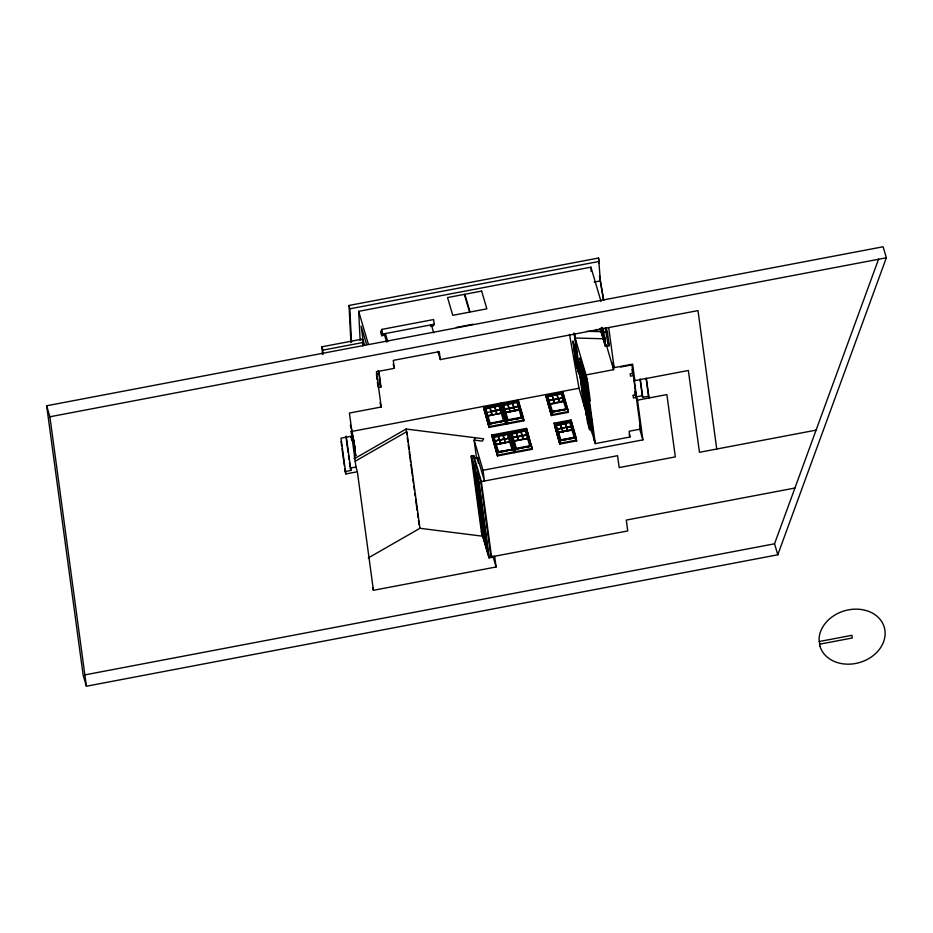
<?xml version="1.0" encoding="UTF-8"?>
<svg xmlns="http://www.w3.org/2000/svg" width="933" height="933" viewBox="0 0 933 933"><rect width="100%" height="100%" fill="white"/><g stroke="black" fill="none" stroke-linecap="round" stroke-linejoin="round"><path stroke-width="1.4" d="M777.784 554.797L886.35 257.776L883.108 246.767L46.65 405.773L83.154 675.224L86.396 686.233L777.784 554.797L774.542 543.799L878.606 259.082M431.536 326.235L433.448 325.874L434.242 324.252L433.6 319.553L381.865 329.384L380.617 331.961L381.714 335.705L384.594 335.157L385.387 333.548L387.755 341.595M381.714 335.705L382.507 334.096L381.865 329.384M430.568 326.422L431.361 324.801L433.728 332.859M475.422 437.764L474.104 440.073L476.646 458.838M583.242 377.119L585.807 387.988L584.944 387.452L585.516 386.624L583.242 377.119L583.102 381.165L587.37 395.825L585.994 396.082L583.813 388.676L585.936 396.28L587.137 405.085L586.286 405.249L584.245 398.333L583.055 389.527L583.906 389.364M586.239 392.012L585.679 392.851L586.53 393.376L582.659 377.935L583.533 378.495M353.945 445.076L354.085 441.041L351.123 431.233M355.251 449.659L354.668 450.464L354.12 446.452L354.82 446.429L355.251 449.659L354.143 445.881M354.458 458.651L406.088 429.028L483.679 438.802L482.361 441.111L474.104 440.073L482.991 470.267L484.449 480.996L477.533 457.508L473.696 458.243M355.216 461.217L406.846 431.594L419.943 528.3L368.313 557.922M584.944 387.452L584.513 384.221L585.259 383.976M584.513 386.53L583.825 386.554L584.618 386.472L583.976 382.518L583.825 386.554L585.679 392.851L585.236 389.609L585.994 389.364M584.513 384.221L585.166 384.034L583.941 379.883M585.236 389.609L585.889 389.423L584.268 383.883L583.393 383.323L586.53 393.376M376.291 373.923L379.125 373.235L378.331 370.529M377.9 373.69L379.078 373.41L380.314 386.064M378.145 387.65L380.991 386.962L379.125 373.235M350.925 342.551L349.035 305.453L598.578 258.021L600.351 280.915L603.779 300.368M351.496 342.073L349.817 308.835L599.359 261.403M360.138 340.393L358.669 311.33L590.927 267.176L601.027 301.499M594.181 282.081L600.351 280.915M382.507 334.096L434.242 324.252M322.363 353.887L322.002 346.773L362.459 339.087L363.369 345.222M323.005 354.505L322.783 350.155L363.229 342.469M456.33 327.413L473.136 324.218M46.65 405.773L49.892 416.783L886.35 257.776M437.892 351.298L440.329 359.578L697.989 310.607L716.742 449.018M379.078 373.41L378.297 370.833M600.176 328.614L605.365 346.225L609.237 345.642L607.383 331.926L603.499 332.51L602.31 328.451M603.803 335.892L603.208 336.008L605.074 342.353M603.826 336.393L603.231 336.51L602.088 327.775M579.183 362.051L580.618 361.771L587.207 384.139L585.761 384.419L579.183 362.051L580.069 368.64M578.553 366.354L579.988 366.074L582.787 375.591L584.116 385.387L582.682 385.656L581.352 375.859L578.553 366.354L579.883 376.151L583.755 388.874L584.443 393.901M440.329 359.578L439.256 351.648L393.283 360.383L394.356 368.325L376.442 371.731L381.224 406.998L349.409 413.051L352.522 435.979L341 438.172L345.84 473.941L357.362 471.748L373.422 590.297L496.099 566.972L494.642 556.243M634.778 392.21L636.329 397.481L640.609 429.063L629.157 431.244L629.938 437.017L595.301 443.607L585.994 374.926L613.611 369.678L612.654 362.622L614.136 367.649L632.621 364.138L634.848 380.652L688.367 370.483L699.458 452.307L816.083 430.136M620.457 367.066L631.921 364.885L633.052 373.27L630.172 373.818L630.486 376.162L633.367 375.614L636.014 395.137L633.134 395.685L633.449 398.029L636.329 397.481M581.352 375.859L582.787 375.591M586.939 382.18L587.743 382.332L590.239 400.747L589.434 400.607M586.962 382.378L587.743 382.332M351.088 431.571L579.008 388.245L586.449 413.529M484.659 407.278L499.493 404.059L504.391 420.69L489.324 423.955M502.549 403.872L517.383 400.654L522.585 417.739L514.2 419.337M546.96 395.44L561.794 392.21L566.681 408.852L551.566 411.721L551.974 412.911M484.379 407.185L499.75 404.257L504.333 419.908M517.628 400.863L517.71 401.447L502.351 404.374L502.269 403.779L517.628 400.863L522.573 417.669M548.686 402.601L546.68 395.347L562.039 392.42L566.996 409.295M583.755 388.874L584.664 388.513M546.761 395.93L562.121 393.015L562.039 392.42M484.495 408.071L499.855 405.05L499.936 405.633M502.386 404.665L517.733 401.645L517.815 402.24M546.796 396.222L562.144 393.201L562.226 393.796M485.696 408.934L499.726 405.82M503.575 405.528L516.952 402.485L521.477 417.716M550.202 404.211L563.649 401.645L561.363 394.041L546.866 396.712L546.785 396.128M581.76 382.087L582.95 390.892L583.801 390.729M491.213 411.476L495.773 410.613M496.006 410.567L500.216 409.762M504.648 408.922L508.858 408.129M509.091 408.083L513.651 407.208M513.896 407.161L518.095 406.368M549.059 400.479L553.269 399.686M558.062 398.764L553.549 399.93M558.307 398.718L562.506 397.924M486.769 412.479L491.003 411.815M491.213 411.628L495.773 410.765M496.006 410.718L500.17 409.622L496.053 410.858M504.648 409.074L507.494 408.689M509.091 408.234L512.555 407.721M513.896 407.324L518.06 406.228L513.931 407.464M549.059 400.63L553.222 399.546L549.105 400.77M556.966 399.277L553.467 399.499L558.109 399.067M558.307 398.881L562.471 397.785L558.342 399.021M586.192 408.456L583.405 394.216L584.256 394.053M351.344 436.842L352.219 439.711L351.508 439.84L352.138 439.431M352.173 439.63L351.426 439.56M583.055 389.527L585.096 396.443L585.936 396.28M503.598 421.11L501.289 413.004L487.912 416.048M352.406 441.391L353.852 441.111L355.811 455.619L354.377 455.887M488.262 415.686L491.061 415.15M498.047 413.82L500.834 413.296M510.339 411.488L504.753 412.549L520.054 409.144L513.138 410.963M551.963 403.581L554.75 403.044M557.549 402.52L564.465 400.7L549.164 404.106M554.645 403.674L552.161 396.093M589.166 398.648L587.732 398.916L583.405 384.641M584.699 401.668L585.551 401.505L587.58 408.421L588.781 417.226L587.93 417.389L585.889 410.473L584.699 401.668L586.74 408.584L587.93 417.389M584.594 403.021L585.446 402.858M635.198 395.335L633.11 395.149M485.626 408.444L490.082 423.174L503.528 420.62M503.505 405.039L507.972 419.78L521.419 417.226M550.143 403.721L552.383 411.336L565.888 409.272M510.724 419.757L507.972 419.78M555.135 411.313L552.383 411.336M488.67 424.13L505.476 420.935L505.943 424.2L489.137 427.396L483.481 406.508L489.137 427.396M501.791 406.24L501.371 403.114L506.549 420.725L523.355 417.529L523.821 420.806L507.016 424.002L501.686 405.458M550.96 412.281L567.765 409.086L568.232 412.363L551.426 415.558L545.782 394.671L551.426 415.558M492.123 423.524L489.335 424.06L484.46 407.768L499.82 404.852L499.75 404.257M499.108 422.194L501.907 421.669M508.613 420.398L511.412 419.862M553.024 411.954L555.823 411.418M558.61 410.893L565.596 409.564M634.848 380.652L633.869 377.294L636.504 396.805L642.277 395.72L642.767 397.388L648.528 396.292L649.018 397.971L646.382 378.46M588.746 406.007L587.37 406.275L585.994 396.082M550.68 409.704L552.126 413.937M589.306 407.021L588 397.201L589.726 406.951M507.016 424.002L506.911 423.22L523.716 420.025L518.491 402.263M568.127 411.581L551.321 414.777L546.097 397.015M589.854 407.849L587.638 408.222L590.659 430.545L592.035 430.288M586.74 408.584L587.58 408.421M636.504 396.805L637.496 400.164L666.885 394.577L675.329 456.89L619.174 467.573L617.564 455.689L480.612 481.731L473.019 455.736M585.889 410.473L586.74 410.31M354.61 457.648L354.004 458.266M587.603 415.022L589.224 420.561L590.426 429.367L589.574 429.518L587.533 422.602L586.344 413.797L587.102 412.946L589.283 420.363L591.499 419.99M491.878 435.011L508.683 431.816L513.861 449.438L514.328 452.715L497.522 455.91L491.878 435.011L497.522 455.91M510.188 434.755L509.756 431.617L526.562 428.422L532.218 449.309L515.413 452.505L510.083 433.962M554.179 423.185L570.984 419.99L576.162 437.612L576.629 440.889L559.823 444.073L554.179 423.185L559.823 444.073M493.056 435.781L507.879 432.562L512.777 449.205L497.651 452.073L497.79 453.053L497.651 452.073M510.934 432.387L525.769 429.168L530.97 446.242L525.384 447.304M555.357 423.955L570.18 420.736L575.078 437.367L559.952 440.248L560.371 441.437M510.293 450.173L513.092 449.648L508.135 432.772L492.776 435.688L497.721 452.563M526.025 429.367L526.095 429.961L510.736 432.877L510.654 432.294L526.025 429.367L530.959 446.172M570.436 420.946L570.518 421.529L555.147 424.445L555.077 423.862L570.436 420.946L575.474 438.37M492.846 436.282L508.217 433.355L508.135 432.772M492.892 436.574L508.24 433.553L508.322 434.137L494.082 437.437M555.193 424.748L570.541 421.728L570.623 422.311M590.391 418.147L589.015 418.416L587.195 412.234M511.972 434.043L525.349 430.988L529.874 446.219M556.383 425.611L569.76 422.567L571.999 430.183L569.352 430.684M502.712 435.349L505.418 434.836M512.474 433.495L515.179 432.982M517.885 432.469L520.591 431.956M556.896 425.075L559.602 424.562M562.307 424.037L565.013 423.524M586.344 413.797L588.385 420.713L589.224 420.561M587.533 422.602L588.385 422.451M357.362 471.748L355.963 466.99L350.202 468.086L350.901 470.465L345.14 471.562L344.755 468.693M495.155 440.831L499.353 440.026M499.598 439.979L504.158 439.116M504.403 439.07L508.602 438.277M513.045 437.425L517.244 436.632M517.488 436.586L522.048 435.711M557.456 429.005L561.654 428.2M561.899 428.154L566.459 427.291L561.899 428.305M566.704 427.244L570.903 426.439M496.554 440.714L499.318 439.886L495.201 441.122M500.741 439.921L504.123 438.976L499.633 440.283M505.803 438.953L508.555 438.137L504.438 439.361M513.045 437.577L517.197 436.492L513.08 437.717M517.477 436.737L522.048 435.874M557.456 429.157L561.654 428.352M566.704 427.396L570.903 426.603M558.599 432.725L571.976 429.681L574.285 437.787M502.246 443.128L495.26 444.458L510.619 441.531M514.538 440.796L521.524 439.466M524.311 438.93L527.11 438.405M558.96 432.364L565.934 431.034M568.733 430.51L571.521 429.973M502.98 443.292L500.694 443.723L498.502 436.399M591.009 426.894L592.478 430.754L590.939 425.53M471.142 456.097L473.742 455.607L481.358 481.475L491.644 557.386L489.044 557.887L481.428 532.02L471.142 456.097L478.757 481.964L489.044 557.887M494.012 436.947L498.479 451.677L511.984 449.613M511.902 433.553L516.357 448.283L529.804 445.729M558.54 432.236L560.78 439.851L574.227 437.297M515.587 449.065L530.725 446.219L525.769 429.168M497.056 452.633L513.861 449.438M509.756 431.617L514.946 449.228L531.752 446.032M559.357 440.808L576.162 437.612M473.288 457.193L474.011 457.053M500.52 452.039L507.494 450.709M522.585 447.84L515.611 449.17L510.654 432.294M567.007 439.408L560.022 440.738L555.077 423.862M569.795 438.883L575.381 437.822M515.413 452.505L515.308 451.724L532.113 448.528L526.877 430.778M576.524 440.096L559.718 443.292L554.494 425.541M482.991 470.267L642.872 439.875L637.496 400.164M478.757 481.964L481.358 481.475M794.928 488.029L626.288 520.078L627.757 530.947L490.805 556.978M84.588 674.944L774.542 543.799M819.174 641.542L851.911 635.315L852.272 637.997L819.536 644.213M603.943 332.614L601.855 327.331M606.38 345.047L605.155 345.222L600.234 328.393M353.304 441.122L354.085 441.041L353.397 441.064L352.184 436.947M354.027 446.51L354.82 446.429L354.074 443.91M595.977 329.571L601.575 329.722M586.775 331.297L602.158 331.705M575.136 338.014L604.514 338.796M419.943 528.3L484.344 536.417M353.654 443.711L354.528 444.271L353.047 439.233M631.944 369.491L633.052 373.27M632.259 371.847L633.367 375.614M634.906 391.359L635.641 393.878M639.502 425.285L640.609 429.063M639.641 428.9L642.872 439.875M606.182 327.821L607.383 331.926M605.214 328.008L608.281 345.816M608.036 341.536L609.237 345.642M602.426 327.448L603.978 332.813M603.254 330.865L602.52 328.369L602.975 331.798L602.205 329.174M602.135 329.361L604.129 336.463M601.797 329.512L605.237 341.163M606.497 345.502L613.611 369.678M600.712 328.299L605.762 345.105M629.192 434.51L629.938 437.017M573.748 333.279L587.475 379.953M582.344 364.966L583.522 368.967M584.303 371.637L586.274 378.297M580.967 361.013L587.242 382.332M587.02 382.46L579.871 358.085L580.489 362.634M587.149 383.755L580.489 361.106L581.236 366.657M573.515 343.869L575.638 351.076M574.168 348.662L576.279 355.87M588.595 397.633L589.411 400.409M574.81 353.455L576.932 360.663M574.506 352.592L574.751 353.747M574.891 354.062L577.014 361.269M575.544 358.855L577.667 366.063M588.42 403.872L589.189 406.473L585.761 384.419M588.128 403.056L592.595 431.303M578.308 370.844L575.929 363.089M588.105 403.931L589.399 407.989M576.128 363.858L578.612 372.302M588.198 405.202L589.073 408.048M582.95 390.892L584.548 396.315M585.189 398.869L586.286 402.566M590.064 416.001L590.951 419.162M583.405 394.216L585.399 401.015M590.286 417.424L591.044 420.13M589.843 417.331L590.717 420.188M587.149 411.698L588.373 415.838M591.032 425.996L592.735 432.376M592.805 432.515L593.061 433.379L588.198 397.493M592.408 432.702L592.618 434.265M591.277 429.938L595.301 443.607M588.245 421.949L586.239 415.162L585.049 406.356L587.393 415.663M588.84 424.375L590.659 430.545M567.765 409.086L562.587 391.475L568.232 412.363M576.629 440.889L570.984 419.99M564.407 401.738L561.946 393.388M573.62 433.052L570.32 421.716L555.438 424.538M563.31 398.566L564.138 401.353M563.579 401.155L565.83 408.782M567.8 430.988L565.596 423.652M567.556 431.034L565.363 423.71M554.61 403.371L552.406 396.059M562.996 431.897L560.803 424.573M562.762 431.944L560.558 424.62M549.794 402.974L547.986 397.085M556.313 425.121L558.564 432.737M546.901 395.044L551.8 411.686M555.298 423.559L560.197 440.201M546.68 395.347L551.625 412.211M555.532 425.74L558.366 436.014M559.135 438.615L560.232 442.114M557.258 432.329L558.4 436.236M523.355 417.529L518.177 399.919L518.596 403.056M519.401 405.785L523.821 420.806M529.804 441.122L526.562 428.422M530.609 443.851L532.218 449.309M521.314 414.975L522.188 418.182M526.002 430.929L526.83 433.717M523.39 439.408L521.185 432.084M523.145 439.455L520.941 432.131M518.585 440.318L516.381 433.005M516.101 432.749L518.34 440.364M502.49 403.488L507.389 420.118M510.887 431.991L515.786 448.633M505.115 413.004L502.654 404.665M513.5 441.519L511.039 433.169M502.269 403.779L507.214 420.655M504.03 410.742L505.208 414.847M505.943 417.238L507.086 421.133M500.286 403.313L505.476 420.935M502.724 413.284L500.613 405.668L505.838 423.419L489.032 426.614L483.807 408.864M503.528 416.013L505.943 424.2M514.328 452.715L508.998 434.172L514.223 451.922L497.417 455.117L492.192 437.367M501.697 412.188L499.621 405.039M510.992 444.096L508.019 433.542M500.939 412.258L499.132 406.38M511.925 449.123L507.529 434.883M497.114 414.31L494.91 406.975M505.499 442.813L503.295 435.489M496.869 414.345L494.665 407.033M505.254 442.86L503.062 435.536M492.309 415.22L490.105 407.896M492.064 415.267L489.872 407.943M500.461 443.77L498.257 436.446M484.612 406.881L489.51 423.524M492.997 435.396L497.895 452.027M487.201 416.211L484.763 408.059M495.61 444.913L493.16 436.562M485.382 411.546L486.56 415.651M487.294 418.042L488.437 421.938M475.317 463.771L476.541 467.911M478.163 473.439L479.387 477.579M471.41 457.543L478.734 482.431L488.74 556.301L481.416 531.413M492.869 555.998L496.099 566.972M384.594 335.157L386.635 342.073M393.143 364.173L393.959 366.937M358.669 311.33L368.36 344.277M380.186 384.244L380.991 386.962M366.389 343.869L361.164 326.107L363.019 339.822L364.628 345.292M380.011 402.881L381.224 406.998M350.318 425.215L352.312 432.002L353.642 441.81M353.852 441.111L351.379 432.725L355.963 466.99M351.181 436.994L351.963 439.665M351.17 437.192L351.998 439.991M354.983 452.82L355.811 455.619M345.14 471.562L345.84 473.941M372.617 587.545L373.422 590.297M362.669 343.216L363.182 345.478M349.035 305.453L349.817 308.835M322.002 346.773L322.783 350.155M603.336 299.493L599.476 275.702M569.492 334.329L579.008 388.245M559.952 440.248L560.29 442.534M551.566 411.721L551.928 414.217M515.541 448.68L515.692 449.718M514.946 449.228L515.308 451.724M507.505 422.661L507.657 421.996M506.549 420.725L506.911 423.22M489.265 423.57L489.417 424.608M646.068 378.18L648.528 396.292M640.306 379.276L642.767 397.388M640.003 378.985L642.277 395.72M608.701 327.576L614.136 367.649M605.004 339.53L604.619 336.743L605.074 340.883M603.499 332.51L605.365 346.225M602.87 329.034L603.266 332.218M594.589 440.971L594.216 438.848L594.426 440.411M588.816 398.858L589.201 401.726M589.784 406.03L590.181 408.899M590.764 413.202L591.149 416.071M591.534 418.952L591.93 421.821M588.758 399.429L589.143 402.298M589.726 406.601L590.123 409.47M590.507 412.339L591.09 416.643M591.37 419.08L592.058 423.827M592.455 426.696L592.84 429.565M589.015 407.954L592.163 430.813M585.096 396.443L586.286 405.249M588.385 420.713L589.574 429.518M584.081 390.624L584.583 394.402M586.087 406.042L586.425 408.561M574.565 333.781L579.008 366.634M579.405 369.491L579.79 372.349M580.174 375.218L584.49 407.091M574.168 333.209L583.906 405.109M575.544 349.84L578.67 372.99M574.576 347.473L575.871 357.059M575.953 357.666L577.259 367.24M573.107 341.571L576.244 364.71M572.92 429.705L557.561 432.632M570.938 426.743L566.739 427.536M557.199 395.137L559.403 402.461L556.966 395.184M555.182 424.643L555.263 425.238M528.51 438.137L513.138 441.052M527.623 438.603L514.188 441.157M526.2 430.743L526.13 430.148L510.841 433.658M526.527 435.163L522.328 435.968M519.238 410.088L505.791 412.643M517.383 400.654L522.34 417.704L507.202 420.561M522.083 436.014L517.523 436.877M513.698 407.499L509.138 408.374M512.788 403.581L514.993 410.905L512.555 403.627M508.893 408.421L504.695 409.214M507.995 404.49L510.199 411.815L507.75 404.537M509.745 441.997L496.298 444.551M502.374 404.572L502.455 405.155M502.234 413.027L486.863 415.955M495.808 410.905L491.248 411.768M492.881 436.469L492.962 437.064M484.484 407.966L484.565 408.561M477.533 457.508L478.302 463.188M480.635 481.615L490.921 557.526M477.649 478.746L487.656 552.616M476.401 474.512L486.408 548.371M473.742 455.607L474.127 458.465M475.154 470.267L485.16 544.137M473.906 466.022L483.912 539.892M472.658 461.788L482.664 535.659M406.088 429.028L406.87 434.743M407.255 437.6L407.826 441.88M408.222 444.738L408.794 449.03M409.19 451.887L410.543 461.882M410.928 464.739L412.479 476.168M412.864 479.026L413.447 483.306M413.832 486.163L414.415 490.443M414.8 493.3L415.185 496.158M415.57 499.015L417.121 510.444M417.506 513.302L418.089 517.582M418.474 520.439L419.057 524.731M379.241 379.101L379.614 381.889M376.477 375.299L377.025 379.416M377.399 382.157L377.958 386.274M353.397 441.064L353.759 443.735M352.231 434.743L352.674 437.974M346.248 436.131L350.901 470.465M345.933 436.621L348.067 452.353M348.464 455.211L349.035 459.502M349.432 462.36L350.003 466.652M341.07 441.519L341.653 445.811M342.038 448.668L344.37 465.835M49.892 416.783L86.396 686.233M598.578 258.021L598.858 263.456M590.927 267.176L591.137 271.375M362.459 339.087L362.809 345.98M464.342 294.373L447.548 297.557L452.773 315.319L469.579 312.123L464.342 294.373M481.638 291.084L464.832 294.28L470.057 312.03L486.863 308.835L481.638 291.084M526.445 434.731L522.282 435.828L526.445 434.731M561.619 428.06L557.502 429.297L561.619 428.06M583.883 381.084L583.102 381.165L583.79 381.142M575.906 351.1L572.944 341.023L576.081 364.173L579.043 374.238L575.906 351.1M820.002 646.347L819.057 639.35A33.518 26.94 -16.4 0 1 866.675 610.695A33.518 26.94 -16.4 0 1 872.798 655.911A33.518 26.94 -16.4 0 1 820.002 646.347"/></g></svg>
